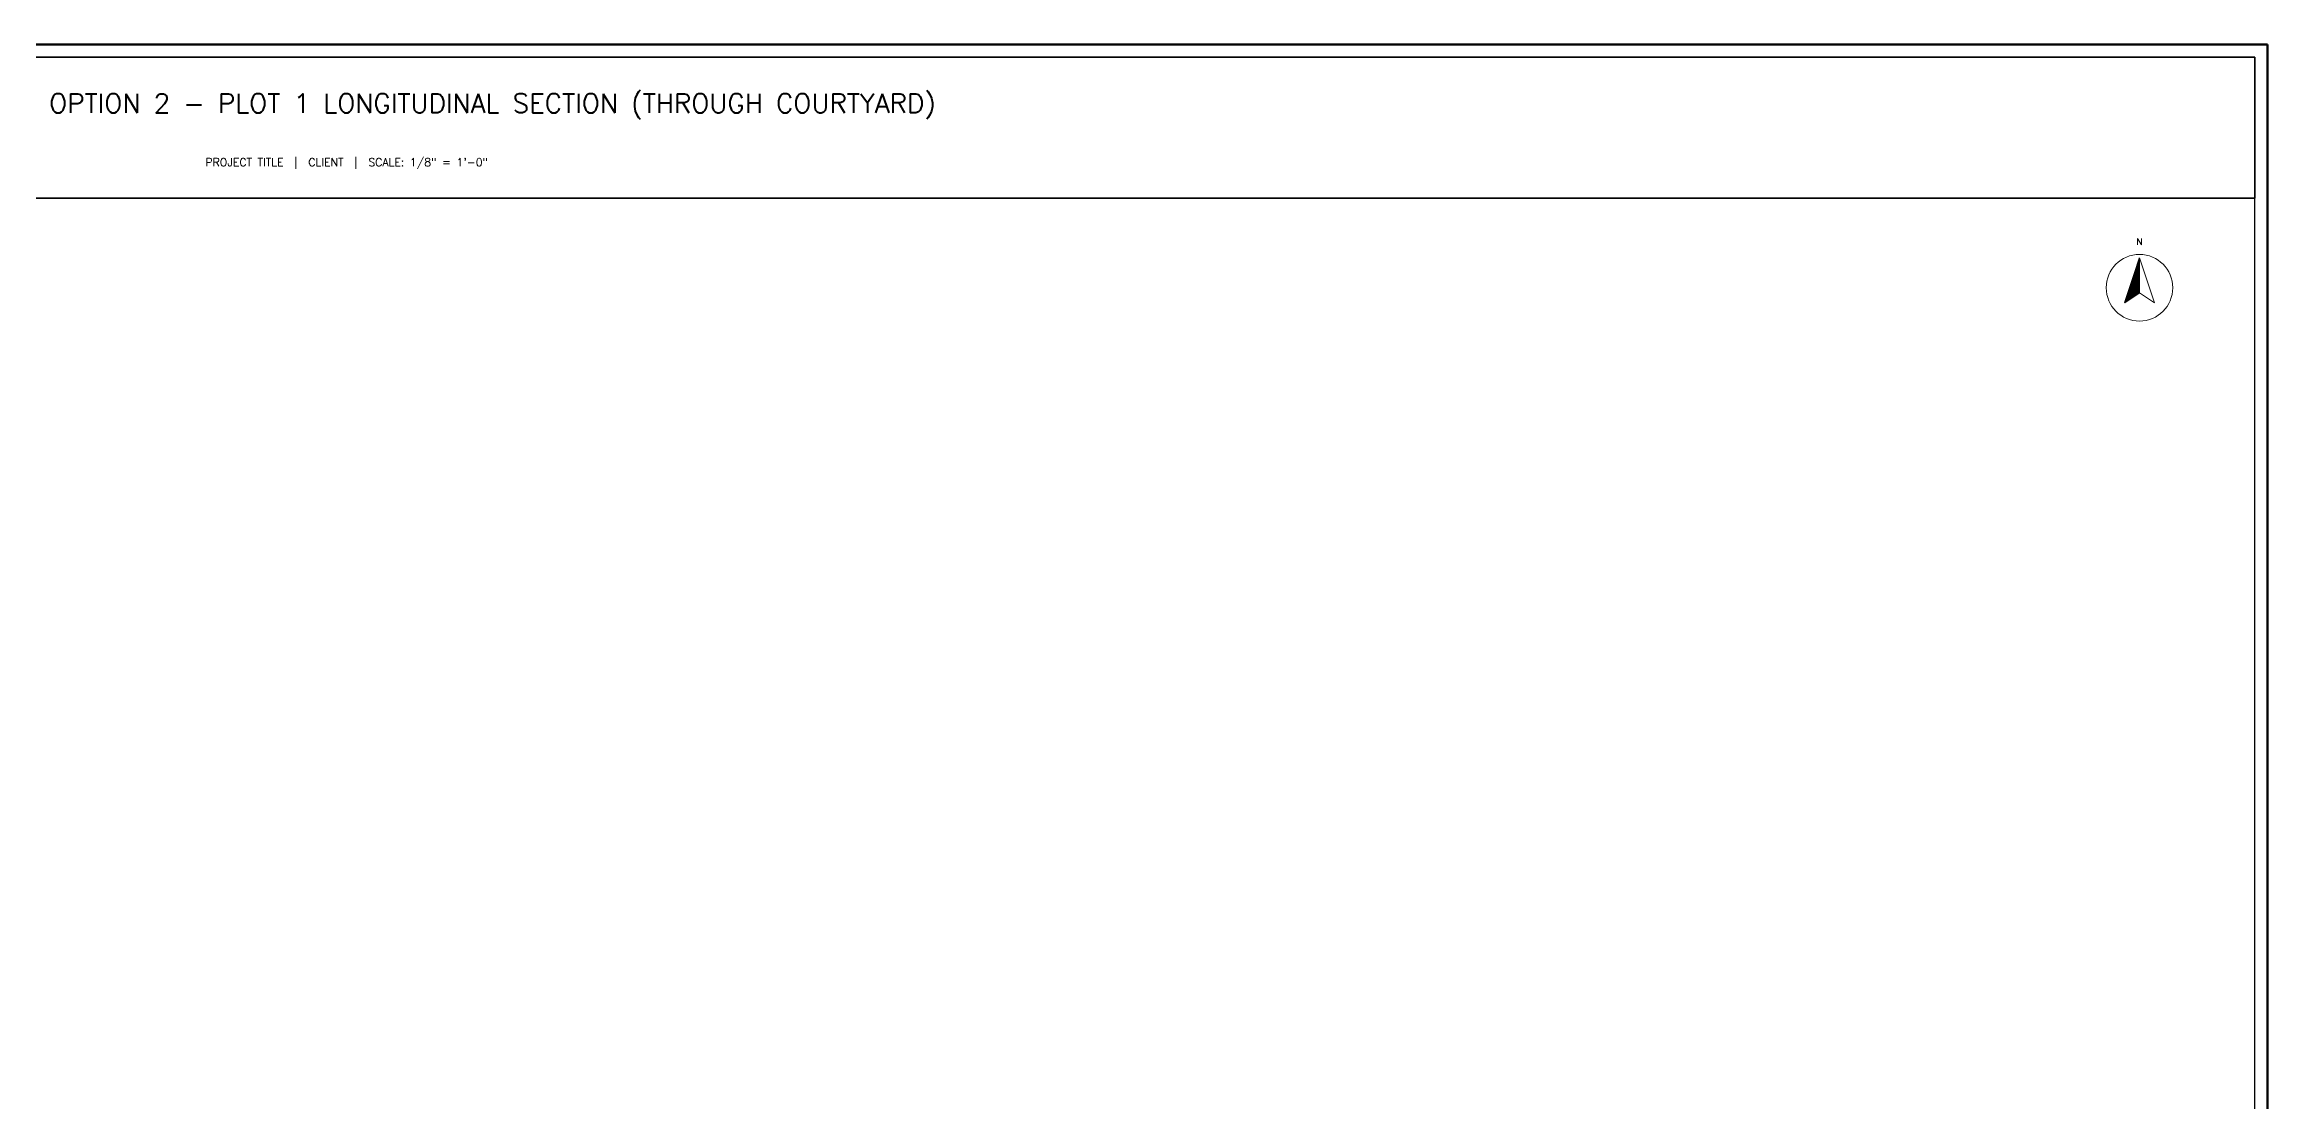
# Model space of a CAD drawing. Header units: inches. Extents: x 0 to 1800, y 0 to 1191.
# Drawn here: x 758 to 1800, y 696 to 1191 of the extents above; entities that cross this region are included whole.
import ezdxf
from ezdxf.enums import TextEntityAlignment as Align

# ---------------------------------------------------------------- set-up
doc = ezdxf.new("R2010")
doc.units = ezdxf.units.IN
doc.header["$MEASUREMENT"] = 0
doc.layers.add('A-TEXT-TTL', color=7, linetype='Continuous')
doc.layers.add('A-TTLB', color=7, linetype='Continuous')
doc.styles.add('SIMPLEX', font='simplex.shx')

msp = doc.modelspace()

# ---------------------------------------------------------------- hatches: boundary and pattern name
at = {"layer": 'A-TTLB'}
h = msp.add_hatch(dxfattribs=at)
h.set_pattern_fill('SOLID')
h.paths.add_polyline_path([(1740, 1090.7), (1733, 1069.6), (1740, 1074.3)])

# ---------------------------------------------------------------- linework, layer by layer
at = {"layer": 'A-TTLB', "lineweight": 50}
for p, q in [((1800, 1190.7), (0, 1190.7)), ((1800, 0), (1800, 1190.7))]:
    msp.add_line(p, q, dxfattribs=at)
at = {"layer": 'A-TTLB', "lineweight": 25}
for p, q in [((1794, 1184.7), (6, 1184.7)), ((1794, 6), (1794, 1184.7))]:
    msp.add_line(p, q, dxfattribs=at)
at = {"layer": 'A-TTLB', "lineweight": 35}
for p, q in [((1794, 1184.7), (6, 1184.7)), ((1794, 1118.7), (1794, 1184.7)), ((6, 1118.7), (1794, 1118.7))]:
    msp.add_line(p, q, dxfattribs=at)
at = {"layer": 'A-TTLB', "lineweight": 20}
for p, q in [((1740, 1090.7), (1747, 1069.6)), ((1747, 1069.6), (1740, 1074.3))]:
    msp.add_line(p, q, dxfattribs=at)
msp.add_circle((1740, 1076.7), 15.6, dxfattribs=at)

# ---------------------------------------------------------------- texts
at = {"layer": 'A-TEXT-TTL', "style": 'SIMPLEX'}
for s, height, p in [('SHEET 12 OF 16  -  OPTION 2 - PLOT 1 LONGITUDINAL SECTION (THROUGH COURTYARD)', 9, (900, 1163.1)), ('PROJECT TITLE  |  CLIENT  |  SCALE: 1/8" = 1\'-0"', 3.75, (900, 1135.5)), ('N', 3, (1740, 1098.3))]:
    msp.add_text(s, height=height, dxfattribs=at).set_placement(p, align=Align.MIDDLE_CENTER)

doc.saveas('drawing.dxf')
